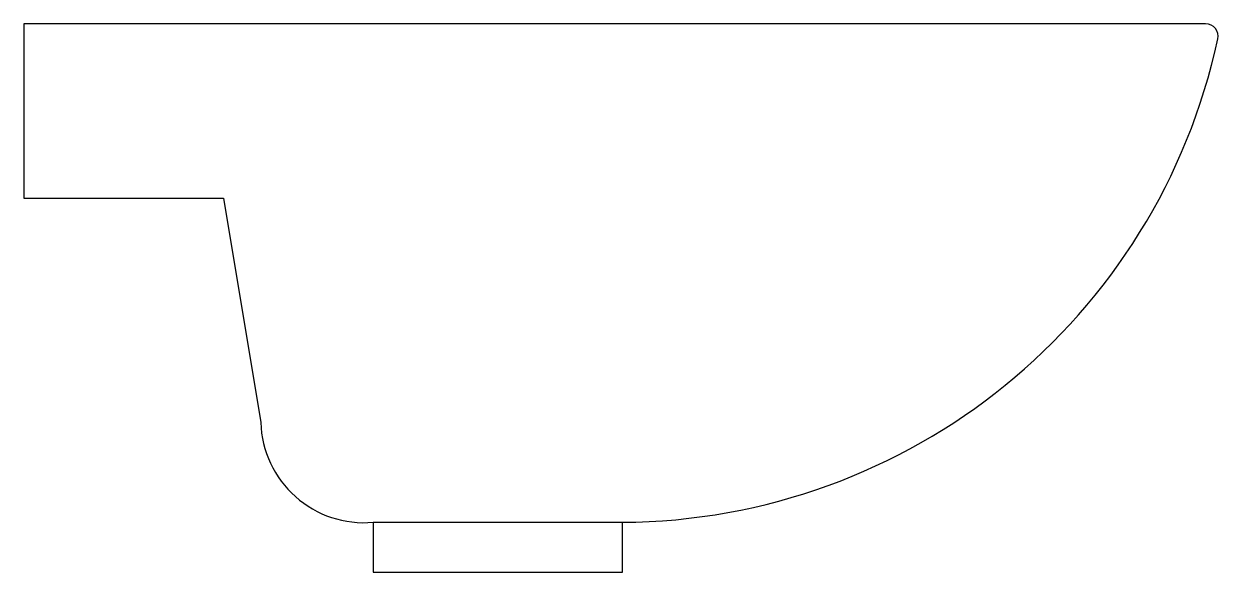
# Model space of a CAD drawing. Extents: x 0 to 0.479, y -0.22 to 0.
import ezdxf

# ---------------------------------------------------------------- set-up
doc = ezdxf.new("R2010")
doc.units = 0
doc.layers.add('SN', color=7, linetype='CONTINUOUS')

msp = doc.modelspace()

# ---------------------------------------------------------------- linework, layer by layer
at = {"layer": 'SN', "color": 0}
msp.add_line((0.14, -0.2), (0.24, -0.2), dxfattribs=at)
msp.add_lwpolyline([(0.47389, 0), (0, 0), (0, -0.07), (0.08, -0.07), (0.095, -0.16, 0.431083), (0.14, -0.2), (0.14, -0.22), (0.24, -0.22), (0.24, -0.2, 0.351689), (0.47877, -0.00605, 0.477844)], format="xyb", close=True, dxfattribs=at)

doc.saveas('drawing.dxf')
